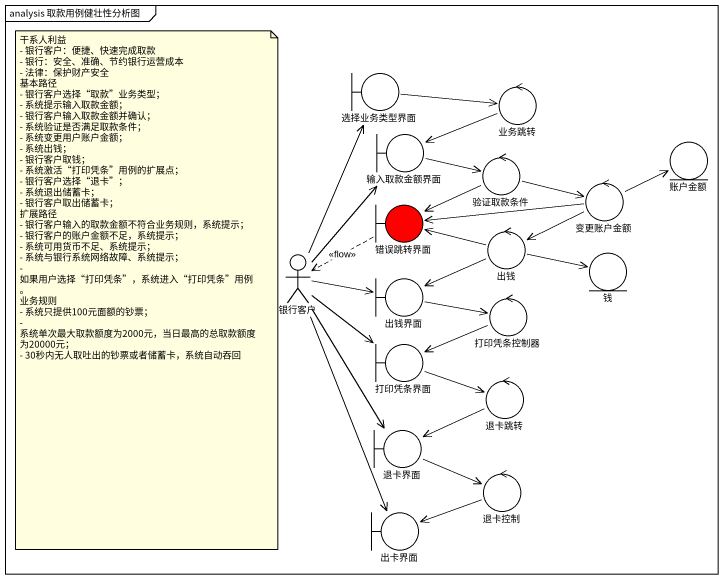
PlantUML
@startuml
mainframe analysis 取款用例健壮性分析图
boundary 选择业务类型界面
control 业务跳转
boundary 输入取款金额界面
entity 账户金额
control 验证取款条件
control 变更账户金额
boundary 错误跳转界面 #FF0000
actor 银行客户
control 出钱
entity 钱
boundary 出钱界面
control 打印凭条控制器
boundary 打印凭条界面
control 退卡跳转
boundary 退卡界面
control 退卡控制
boundary 出卡界面
选择业务类型界面 -right-> 业务跳转
业务跳转 -left-> 输入取款金额界面
输入取款金额界面 -right-> 验证取款条件
验证取款条件 -right-> 变更账户金额
验证取款条件 -left-> 错误跳转界面
变更账户金额 -right-> 账户金额
变更账户金额 -left-> 错误跳转界面
变更账户金额 -left-> 出钱
错误跳转界面 .left.> 银行客户 : <<flow>>
银行客户 -up-> 选择业务类型界面
银行客户 -up-> 输入取款金额界面
银行客户 -right-> 出钱界面
银行客户 --> 打印凭条界面
银行客户 --> 退卡界面
银行客户 --> 出卡界面
出钱 -left-> 错误跳转界面
出钱 -right-> 钱
出钱 -left-> 出钱界面
出钱界面 -right-> 打印凭条控制器
打印凭条控制器 -left-> 打印凭条界面
打印凭条界面 -right-> 退卡跳转
退卡跳转 -left-> 退卡界面
退卡界面 -right-> 退卡控制
退卡控制 -left-> 出卡界面
note as N1
  干系人利益
  - 银行客户：便捷、快速完成取款
  - 银行：安全、准确、节约银行运营成本
  - 法律：保护财产安全
  基本路径
  - 银行客户选择“取款”业务类型；
  - 系统提示输入取款金额；
  - 银行客户输入取款金额并确认；
  - 系统验证是否满足取款条件；
  - 系统变更用户账户金额；
  - 系统出钱；
  - 银行客户取钱；
  - 系统激活“打印凭条”用例的扩展点；
  - 银行客户选择“退卡”；
  - 系统退出储蓄卡；
  - 银行客户取出储蓄卡；
  扩展路径
  - 银行客户输入的取款金额不符合业务规则，系统提示；
  - 银行客户的账户金额不足，系统提示；
  - 系统可用货币不足、系统提示；
  - 系统与银行系统网络故障、系统提示；
  - 如果用户选择“打印凭条”，系统进入“打印凭条”用例。
  业务规则
  - 系统只提供100元面额的钞票；
  - 系统单次最大取款额度为2000元，当日最高的总取款额度为20000元；
  - 30秒内无人取吐出的钞票或者储蓄卡，系统自动吞回
end note
@enduml
